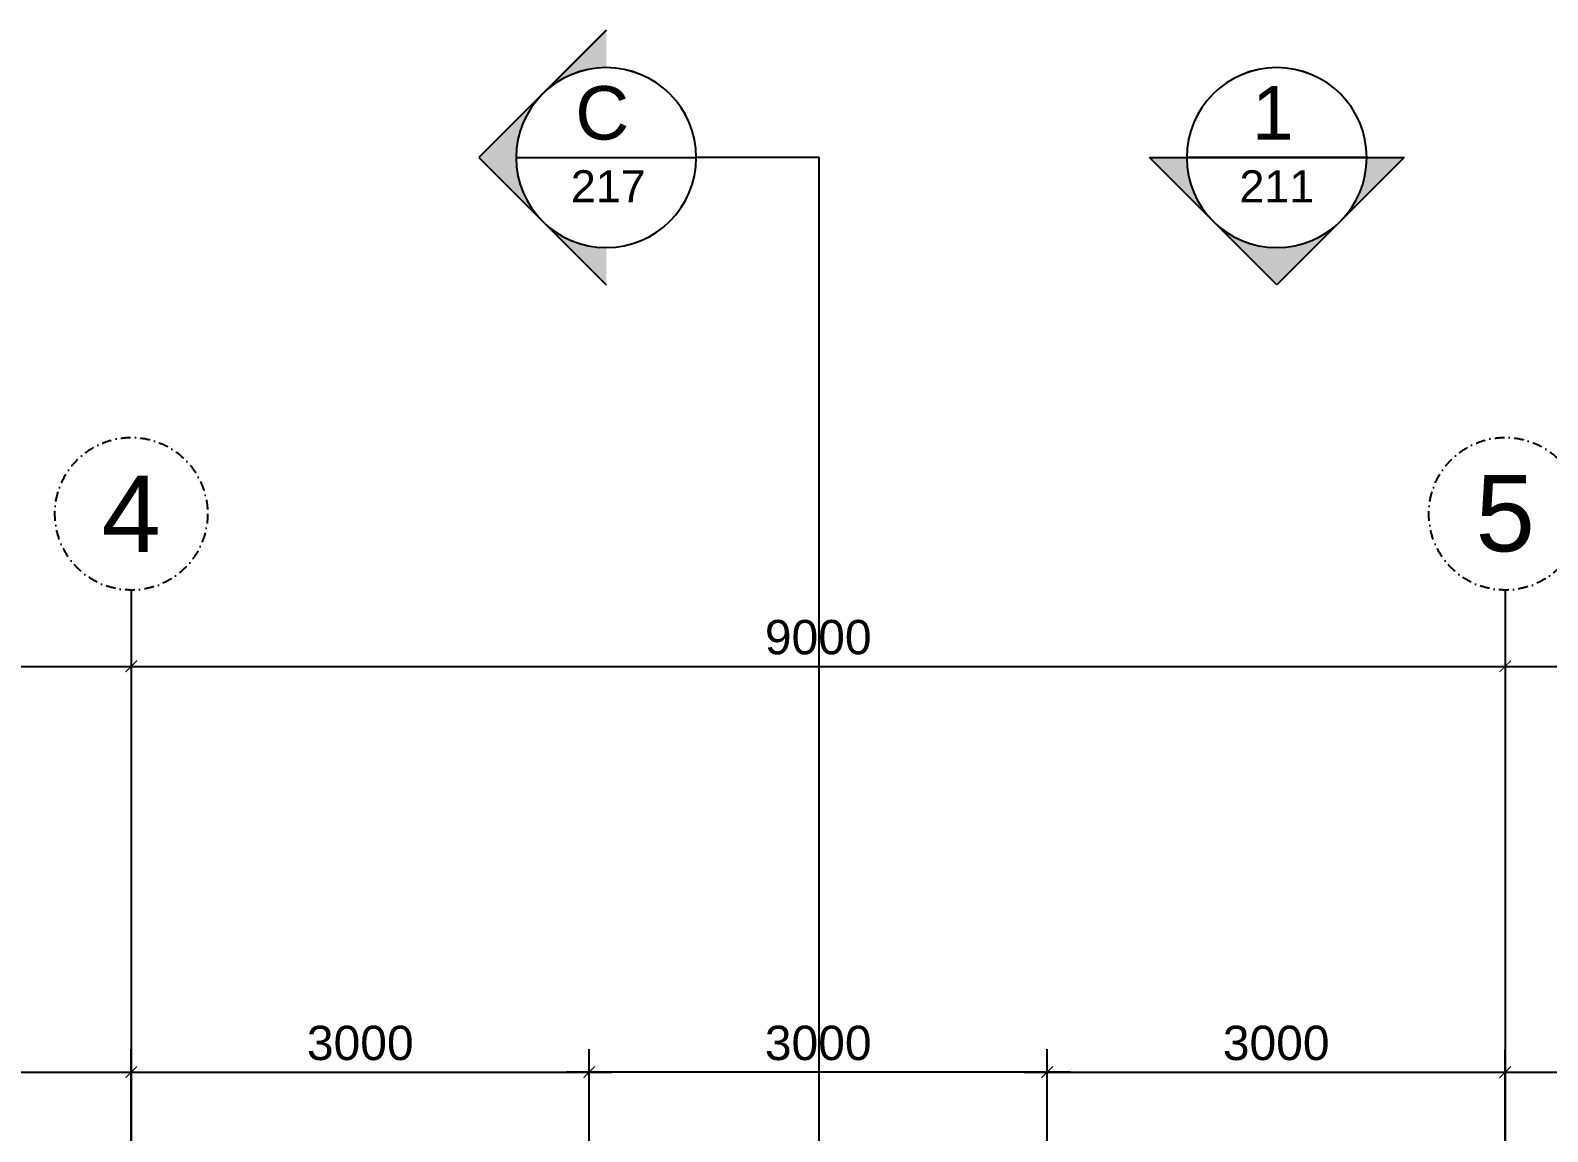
# Model space of a CAD drawing. Header units: millimetres. Extents: x 1500 to 71987, y 7230 to 49618.
# Drawn here: x 36339 to 46278, y 42400 to 49618 of the extents above; entities that cross this region are included whole.
import ezdxf

# ---------------------------------------------------------------- set-up
doc = ezdxf.new("R2010")
doc.units = ezdxf.units.MM
doc.header["$MEASUREMENT"] = 0
doc.linetypes.add('CENTERX2', pattern=[101.60000000000001, 63.5, -12.7, 12.7, -12.7])
doc.linetypes.add('DASHDOT', pattern=[25.4, 12.7, -6.35, 0, -6.35])
doc.layers.get('0').update_dxf_attribs({"color": 8})
doc.layers.get('Defpoints').update_dxf_attribs({"color": 8})
for name, color, linetype in [('DLN020__', 8, 'DASHDOT'), ('GBP Dim', 8, 'Continuous'), ('GBP_MARKS', 8, 'Continuous'), ('grid', 8, 'CENTERX2'), ('RCP_text', 8, 'Continuous'), ('TEXT Ref', 8, 'Continuous')]:
    doc.layers.add(name, color=color, linetype=linetype)
doc.styles.add('BH', font='arial.ttf')
doc.styles.add('SWIS721LT450', font='swissl.ttf')
doc.dimstyles.new('200 GBP', dxfattribs={"dimscale": 1.5, "dimtxt": 150, "dimasz": 50, "dimexe": 100, "dimexo": 50, "dimgap": 50, "dimtad": 1, "dimdec": 0, "dimzin": 0, "dimdsep": 46, "dimtxsty": 'BH', "dimblk": 'ARCHTICK', "dimcen": 0.09, "dimdle": 100, "dimclrd": 9, "dimclre": 9, "dimclrt": 1, "dimadec": 0, "dimazin": 0, "dimtfac": 1, "dimtdec": 0, "dimtix": 1, "dimtmove": 2, "dimatfit": 3, "dimldrblk": 'ARCHTICK', "dimfxl": 300, "dimfxlon": 1, "dimtolj": 1, "dimtzin": 0, "dimarcsym": 0})

# ---------------------------------------------------------------- blocks, each defined once
blk = doc.blocks.new('A$C65CE4B9A')
at = {"layer": 'DLN020__', "ltscale": 5}
for centre in [(-31999.99999872457, 11000.00000184932), (-22999.99999872455, 11000.00000133767)]:
    blk.add_circle(centre, 500, dxfattribs=at)
at = {"layer": 'grid', "ltscale": 200}
for p, q in [((-31999.99999973627, 10500.00000184932), (-32000.00000136859, -20449.99999957926)), ((-22999.99999973627, 10500.00000133767), (-23000.00000136859, -20449.99999957926))]:
    blk.add_line(p, q, dxfattribs=at)
at = {"layer": 'DLN020__', "ltscale": 5, "char_height": 500, "width": 746.1634643803918, "attachment_point": 5, "style": 'SWIS721LT450'}
for s, insert in [('4', (-31999.99999872457, 11000.00000184932)), ('5', (-22999.99999872455, 11000.00000133767))]:
    blk.add_mtext(s, dxfattribs=dict(at, insert=insert))
blk = doc.blocks.new('_ArchTick')
at = {"color": 0, "const_width": 0.1}
blk.add_lwpolyline([(0.5, 0.5), (-0.5, -0.5)], dxfattribs=at)
blk = doc.blocks.new('*D206')
at = {"layer": 'Defpoints', "color": 0, "transparency": 16777216}
for p in [(28000.00000287929, 45949.99999832956), (37000.00000287929, 45949.99999787821), (37000.00000287929, 45449.99999783433)]:
    blk.add_point(p, dxfattribs=at)
at = {"layer": 'GBP Dim', "color": 9, "lineweight": -2, "transparency": 16777216}
for p, q in [((28000.00000287929, 45874.99999832956), (28000.00000287929, 45299.99999783433)), ((37000.00000287929, 45874.99999787821), (37000.00000287929, 45299.99999783433)), ((27850.00000287929, 45449.99999783433), (37150.00000287929, 45449.99999783433))]:
    blk.add_line(p, q, dxfattribs=at)
at = {"layer": 'GBP Dim', "color": 9, "lineweight": -2, "transparency": 16777216, "xscale": 75, "yscale": 75, "zscale": 75, "rotation": 180}
blk.add_blockref('_ArchTick', (28000.00000287929, 45449.99999783433), dxfattribs=at)
at = {"layer": 'GBP Dim', "color": 9, "lineweight": -2, "transparency": 16777216, "xscale": 75, "yscale": 75, "zscale": 75}
blk.add_blockref('_ArchTick', (37000.00000287929, 45449.99999783433), dxfattribs=at)
at = {"layer": 'GBP Dim', "transparency": 16777216, "insert": (32500.00000287929, 45639.87892007171), "char_height": 225, "attachment_point": 5, "style": 'BH'}
blk.add_mtext('\\A1;9000', dxfattribs=at)
blk = doc.blocks.new('*D207')
at = {"layer": 'Defpoints', "color": 0, "transparency": 16777216}
for p in [(37000.00000287928, 45949.99999784806), (46000.00000287931, 45949.99999736657), (46000.00000287931, 45449.99999732955)]:
    blk.add_point(p, dxfattribs=at)
at = {"layer": 'GBP Dim', "color": 9, "lineweight": -2, "transparency": 16777216}
for p, q in [((37000.00000287928, 45874.99999784806), (37000.00000287928, 45299.99999732955)), ((46000.00000287931, 45874.99999736657), (46000.00000287931, 45299.99999732955)), ((36850.00000287928, 45449.99999732955), (46150.00000287931, 45449.99999732955))]:
    blk.add_line(p, q, dxfattribs=at)
at = {"layer": 'GBP Dim', "color": 9, "lineweight": -2, "transparency": 16777216, "xscale": 75, "yscale": 75, "zscale": 75, "rotation": 180}
blk.add_blockref('_ArchTick', (37000.00000287928, 45449.99999732955), dxfattribs=at)
at = {"layer": 'GBP Dim', "color": 9, "lineweight": -2, "transparency": 16777216, "xscale": 75, "yscale": 75, "zscale": 75}
blk.add_blockref('_ArchTick', (46000.00000287931, 45449.99999732955), dxfattribs=at)
at = {"layer": 'GBP Dim', "transparency": 16777216, "insert": (41500.00000287929, 45639.87891956693), "char_height": 225, "attachment_point": 5, "style": 'BH'}
blk.add_mtext('\\A1;9000', dxfattribs=at)
blk = doc.blocks.new('*D208')
at = {"layer": 'Defpoints', "color": 0, "transparency": 16777216}
for p in [(46000.00000287929, 45949.99999733642), (55000.00000287929, 45949.99999534048), (55000.00000287929, 45449.99999682477)]:
    blk.add_point(p, dxfattribs=at)
at = {"layer": 'GBP Dim', "color": 9, "lineweight": -2, "transparency": 16777216}
for p, q in [((46000.00000287929, 45874.99999733642), (46000.00000287929, 45299.99999682477)), ((55000.00000287929, 45874.99999534048), (55000.00000287929, 45299.99999682477)), ((45850.00000287929, 45449.99999682477), (55150.00000287929, 45449.99999682477))]:
    blk.add_line(p, q, dxfattribs=at)
at = {"layer": 'GBP Dim', "color": 9, "lineweight": -2, "transparency": 16777216, "xscale": 75, "yscale": 75, "zscale": 75, "rotation": 180}
blk.add_blockref('_ArchTick', (46000.00000287929, 45449.99999682477), dxfattribs=at)
at = {"layer": 'GBP Dim', "color": 9, "lineweight": -2, "transparency": 16777216, "xscale": 75, "yscale": 75, "zscale": 75}
blk.add_blockref('_ArchTick', (55000.00000287929, 45449.99999682477), dxfattribs=at)
at = {"layer": 'GBP Dim', "transparency": 16777216, "insert": (50500.00000287929, 45639.87891906215), "char_height": 225, "attachment_point": 5, "style": 'BH'}
blk.add_mtext('\\A1;9000', dxfattribs=at)
blk = doc.blocks.new('*D187')
at = {"layer": 'Defpoints', "color": 0, "transparency": 16777216}
for p in [(37000.00000148993, 42790.50000000012), (37000.00000148993, 38519.42741744721), (34000.00014680773, 38299.30511204549)]:
    blk.add_point(p, dxfattribs=at)
at = {"layer": 'GBP Dim', "color": 9, "lineweight": -2, "transparency": 16777216}
for p, q in [((34000.00014680773, 42340.50000000012), (34000.00014680773, 42940.50000000012)), ((37000.00000148993, 42340.50000000012), (37000.00000148993, 42940.50000000012)), ((33850.00014680773, 42790.50000000012), (37150.00000148993, 42790.50000000012))]:
    blk.add_line(p, q, dxfattribs=at)
at = {"layer": 'GBP Dim', "color": 9, "lineweight": -2, "transparency": 16777216, "xscale": 75, "yscale": 75, "zscale": 75, "rotation": 180}
blk.add_blockref('_ArchTick', (34000.00014680773, 42790.50000000012), dxfattribs=at)
at = {"layer": 'GBP Dim', "color": 9, "lineweight": -2, "transparency": 16777216, "xscale": 75, "yscale": 75, "zscale": 75}
blk.add_blockref('_ArchTick', (37000.00000148993, 42790.50000000012), dxfattribs=at)
at = {"layer": 'GBP Dim', "transparency": 16777216, "insert": (35500.00007414883, 42980.45566166451), "char_height": 225, "attachment_point": 5, "style": 'BH'}
blk.add_mtext('\\A1;3000', dxfattribs=at)
blk = doc.blocks.new('*D188')
at = {"layer": 'Defpoints', "color": 0, "transparency": 16777216}
for p in [(46000.0000017992, 42790.50000000012), (46000.0000017992, 39179.42741665442), (43000.0000017876, 38959.42741692543)]:
    blk.add_point(p, dxfattribs=at)
at = {"layer": 'GBP Dim', "color": 9, "lineweight": -2, "transparency": 16777216}
for p, q in [((43000.0000017876, 42340.50000000012), (43000.0000017876, 42940.50000000012)), ((46000.0000017992, 42340.50000000012), (46000.0000017992, 42940.50000000012)), ((42850.0000017876, 42790.50000000012), (46150.0000017992, 42790.50000000012))]:
    blk.add_line(p, q, dxfattribs=at)
at = {"layer": 'GBP Dim', "color": 9, "lineweight": -2, "transparency": 16777216, "xscale": 75, "yscale": 75, "zscale": 75, "rotation": 180}
blk.add_blockref('_ArchTick', (43000.0000017876, 42790.50000000012), dxfattribs=at)
at = {"layer": 'GBP Dim', "color": 9, "lineweight": -2, "transparency": 16777216, "xscale": 75, "yscale": 75, "zscale": 75}
blk.add_blockref('_ArchTick', (46000.0000017992, 42790.50000000012), dxfattribs=at)
at = {"layer": 'GBP Dim', "transparency": 16777216, "insert": (44500.0000017934, 42980.45566166451), "char_height": 225, "attachment_point": 5, "style": 'BH'}
blk.add_mtext('\\A1;3000', dxfattribs=at)
blk = doc.blocks.new('*D189')
at = {"layer": 'Defpoints', "color": 0, "transparency": 16777216}
for p in [(49000.00000143645, 42790.50000000012), (46000.0000017992, 39179.42741665442), (49000.00000143645, 38898.08384968468)]:
    blk.add_point(p, dxfattribs=at)
at = {"layer": 'GBP Dim', "color": 9, "lineweight": -2, "transparency": 16777216}
for p, q in [((46000.0000017992, 42340.50000000012), (46000.0000017992, 42940.50000000012)), ((49000.00000143645, 42340.50000000012), (49000.00000143645, 42940.50000000012)), ((45850.0000017992, 42790.50000000012), (49150.00000143645, 42790.50000000012))]:
    blk.add_line(p, q, dxfattribs=at)
at = {"layer": 'GBP Dim', "color": 9, "lineweight": -2, "transparency": 16777216, "xscale": 75, "yscale": 75, "zscale": 75, "rotation": 180}
blk.add_blockref('_ArchTick', (46000.0000017992, 42790.50000000012), dxfattribs=at)
at = {"layer": 'GBP Dim', "color": 9, "lineweight": -2, "transparency": 16777216, "xscale": 75, "yscale": 75, "zscale": 75}
blk.add_blockref('_ArchTick', (49000.00000143645, 42790.50000000012), dxfattribs=at)
at = {"layer": 'GBP Dim', "transparency": 16777216, "insert": (47500.00000161782, 42980.45566166451), "char_height": 225, "attachment_point": 5, "style": 'BH'}
blk.add_mtext('\\A1;3000', dxfattribs=at)
blk = doc.blocks.new('*D241')
at = {"layer": 'Defpoints', "color": 0, "transparency": 16777216}
for p in [(40000.000001776, 42790.50000000012), (40000.000001776, 39179.42741665442), (43000.0000017876, 38959.42741692543)]:
    blk.add_point(p, dxfattribs=at)
at = {"layer": 'GBP Dim', "color": 9, "lineweight": -2, "transparency": 16777216}
for p, q in [((40000.000001776, 42340.50000000012), (40000.000001776, 42940.50000000012)), ((43000.0000017876, 42340.50000000012), (43000.0000017876, 42940.50000000012)), ((43150.0000017876, 42790.50000000012), (39850.000001776, 42790.50000000012))]:
    blk.add_line(p, q, dxfattribs=at)
at = {"layer": 'GBP Dim', "color": 9, "lineweight": -2, "transparency": 16777216, "xscale": 75, "yscale": 75, "zscale": 75, "rotation": 180}
blk.add_blockref('_ArchTick', (40000.000001776, 42790.50000000012), dxfattribs=at)
at = {"layer": 'GBP Dim', "color": 9, "lineweight": -2, "transparency": 16777216, "xscale": 75, "yscale": 75, "zscale": 75}
blk.add_blockref('_ArchTick', (43000.0000017876, 42790.50000000012), dxfattribs=at)
at = {"layer": 'GBP Dim', "transparency": 16777216, "insert": (41500.0000017818, 42980.45566166451), "char_height": 225, "attachment_point": 5, "style": 'BH'}
blk.add_mtext('\\A1;3000', dxfattribs=at)
blk = doc.blocks.new('*D242')
at = {"layer": 'Defpoints', "color": 0, "transparency": 16777216}
for p in [(40000.000001776, 42790.50000000012), (40000.000001776, 39179.42741665442), (37000.00000176441, 38959.42741692543)]:
    blk.add_point(p, dxfattribs=at)
at = {"layer": 'GBP Dim', "color": 9, "lineweight": -2, "transparency": 16777216}
for p, q in [((37000.00000176441, 42340.50000000012), (37000.00000176441, 42940.50000000012)), ((40000.000001776, 42340.50000000012), (40000.000001776, 42940.50000000012)), ((36850.00000176441, 42790.50000000012), (40150.000001776, 42790.50000000012))]:
    blk.add_line(p, q, dxfattribs=at)
at = {"layer": 'GBP Dim', "color": 9, "lineweight": -2, "transparency": 16777216, "xscale": 75, "yscale": 75, "zscale": 75, "rotation": 180}
blk.add_blockref('_ArchTick', (37000.00000176441, 42790.50000000012), dxfattribs=at)
at = {"layer": 'GBP Dim', "color": 9, "lineweight": -2, "transparency": 16777216, "xscale": 75, "yscale": 75, "zscale": 75}
blk.add_blockref('_ArchTick', (40000.000001776, 42790.50000000012), dxfattribs=at)
at = {"layer": 'GBP Dim', "transparency": 16777216, "insert": (38500.0000017702, 42980.45566166451), "char_height": 225, "attachment_point": 5, "style": 'BH'}
blk.add_mtext('\\A1;3000', dxfattribs=at)

msp = doc.modelspace()

# ---------------------------------------------------------------- hatches: boundary and pattern name
at = {"layer": 'GBP_MARKS'}
h = msp.add_hatch(color=256, dxfattribs=at)
edge = h.paths.add_edge_path()
edge.add_arc((40110.92671615152, 48784.09633492085), 589.8635636727558, 450, 495.00000000001603, ccw=False)
edge.add_line((40110.92671615152, 49373.95989859372), (40110.92671615152, 49618.2893866162))
edge.add_line((40110.92671615152, 49618.2893866162), (39693.8301903036, 49201.19286076853))
edge = h.paths.add_edge_path()
edge.add_arc((40110.92671615152, 48784.09633492085), 589.8635636727558, 225.000000000008, 270, ccw=False)
edge.add_line((39693.83019030407, 48366.99980907305), (40110.92671615152, 47949.90328322537))
edge.add_line((40110.92671615152, 47949.90328322537), (40110.92671615152, 48194.23277124809))
edge = h.paths.add_edge_path()
edge.add_arc((40110.92671615152, 48784.09633492085), 589.8635636727558, 135.000000000016, 225.000000000008, ccw=False)
edge.add_line((39693.8301903036, 49201.19286076853), (39276.73366445616, 48784.09633492085))
edge.add_line((39276.73366445616, 48784.09633492085), (39693.83019030407, 48366.9998090734))
h = msp.add_hatch(color=256, dxfattribs=at)
edge = h.paths.add_edge_path(flags=16)
edge.add_line((45093.36751304257, 48784.09633492085), (43913.64038569729, 48784.09633492061))
edge.add_arc((44503.5039493704, 48784.09633492085), 589.8635636727558, 180, 360)
h.paths.add_polyline_path([(43669.31089767504, 48784.09633492085), (45337.69700106575, 48784.09633492085), (44503.5039493704, 47949.90328322514)])
at = {"layer": 'RCP_text'}
h = msp.add_hatch(color=256, dxfattribs=at)
edge = h.paths.add_edge_path()
edge.add_arc((40110.92671607973, 48784.19304906216), 589.8635636727558, 450, 495.00000000001603, ccw=False)
edge.add_line((40110.92671607973, 49374.05661273503), (40110.92671607973, 49618.38610075752))
edge.add_line((40110.92671607973, 49618.38610075752), (39693.83019023182, 49201.28957490984))
edge = h.paths.add_edge_path()
edge.add_arc((40110.92671607973, 48784.19304906216), 589.8635636727558, 225.000000000008, 270, ccw=False)
edge.add_line((39693.83019023229, 48367.09652321436), (40110.92671607973, 47949.99999736669))
edge.add_line((40110.92671607973, 47949.99999736669), (40110.92671607973, 48194.3294853894))
edge = h.paths.add_edge_path()
edge.add_arc((40110.92671607973, 48784.19304906216), 589.8635636727558, 135.000000000016, 225.000000000008, ccw=False)
edge.add_line((39693.83019023182, 49201.28957490984), (39276.73366438437, 48784.19304906216))
edge.add_line((39276.73366438437, 48784.19304906216), (39693.83019023229, 48367.09652321471))
h = msp.add_hatch(color=256, dxfattribs=at)
edge = h.paths.add_edge_path()
edge.add_arc((40110.92671615151, 48784.09633492085), 589.8635636727558, 450, 495.00000000001603, ccw=False)
edge.add_line((40110.92671615151, 49373.95989859372), (40110.92671615151, 49618.2893866162))
edge.add_line((40110.92671615151, 49618.2893866162), (39693.8301903036, 49201.19286076853))
edge = h.paths.add_edge_path()
edge.add_arc((40110.92671615151, 48784.09633492085), 589.8635636727558, 225.000000000008, 270, ccw=False)
edge.add_line((39693.83019030406, 48366.99980907305), (40110.92671615151, 47949.90328322537))
edge.add_line((40110.92671615151, 47949.90328322537), (40110.92671615151, 48194.23277124809))
edge = h.paths.add_edge_path()
edge.add_arc((40110.92671615151, 48784.09633492085), 589.8635636727558, 135.000000000016, 225.000000000008, ccw=False)
edge.add_line((39693.8301903036, 49201.19286076853), (39276.73366445615, 48784.09633492085))
edge.add_line((39276.73366445615, 48784.09633492085), (39693.83019030406, 48366.9998090734))
h = msp.add_hatch(color=256, dxfattribs=at)
edge = h.paths.add_edge_path(flags=16)
edge.add_line((45093.36751297084, 48784.19304906216), (43913.64038562556, 48784.19304906193))
edge.add_arc((44503.50394929867, 48784.19304906216), 589.8635636727558, 180, 360)
h.paths.add_polyline_path([(43669.31089760331, 48784.19304906216), (45337.69700099403, 48784.19304906216), (44503.50394929867, 47949.99999736645)])
h = msp.add_hatch(color=256, dxfattribs=at)
edge = h.paths.add_edge_path(flags=16)
edge.add_line((45093.36751304256, 48784.09633492085), (43913.64038569728, 48784.09633492061))
edge.add_arc((44503.50394937039, 48784.09633492085), 589.8635636727558, 180, 360)
h.paths.add_polyline_path([(43669.31089767503, 48784.09633492085), (45337.69700106575, 48784.09633492085), (44503.50394937039, 47949.90328322514)])

# ---------------------------------------------------------------- linework, layer by layer
at = {"layer": 'GBP_MARKS'}
for p, q in [((40110.92671615152, 49618.2893866162, 0.0001196746218716909), (39276.73366445616, 48784.09633492085, 0.0001196746218716909)), ((39276.73366445616, 48784.09633492085, 0.0001196746218716909), (40110.92671615152, 47949.90328322537, 0.0001196746218716909)), ((39521.06315247888, 48784.09633492085, 0.0001196746218716909), (40700.79027982427, 48784.09633492085, 0.0001196746218716909)), ((44503.5039493704, 47949.90328322514), (43669.31089767504, 48784.09633492085)), ((43669.31089767504, 48784.09633492085), (45337.69700106575, 48784.09633492085)), ((45093.36751304257, 48784.09633492085), (43913.64038569729, 48784.09633492061)), ((45337.69700106575, 48784.09633492085), (44503.5039493704, 47949.90328322514))]:
    msp.add_line(p, q, dxfattribs=at)
at = {"layer": 'GBP_MARKS', "ltscale": 50}
msp.add_line((41505.06315247888, 40400.48376748338, 0.0001196746218716909), (41505.06315247888, 48784.09633492085, 0.0001196746218716909), dxfattribs=at)
at = {"layer": 'GBP_MARKS', "ltscale": 50, "elevation": 0.0001196746218716909}
msp.add_lwpolyline([(41505.06315247888, 48784.09633492085), (40700.79027982427, 48784.09633492085)], dxfattribs=at)
at = {"layer": 'GBP_MARKS'}
for centre, start, end in [((40110.92671615152, 48784.09633492085, 0.0001196746218716909), 90, 270), ((40110.92671615152, 48784.09633492085, 0.0001196746218716909), 270, 90), ((44503.5039493704, 48784.09633492085), 0, 180), ((44503.5039493704, 48784.09633492085), 180, 0)]:
    msp.add_arc(centre, 589.8635636727558, start, end, dxfattribs=at)
at = {"layer": 'RCP_text'}
for p, q in [((40110.92671607973, 49618.38610075752, 0.0001196746218716909), (39276.73366438437, 48784.19304906216, 0.0001196746218716909)), ((40110.92671615151, 49618.2893866162, 0.0001196746218716909), (39276.73366445615, 48784.09633492085, 0.0001196746218716909)), ((39276.73366438437, 48784.19304906216, 0.0001196746218716909), (40110.92671607973, 47949.99999736669, 0.0001196746218716909)), ((39276.73366445615, 48784.09633492085, 0.0001196746218716909), (40110.92671615151, 47949.90328322537, 0.0001196746218716909)), ((39521.06315240709, 48784.19304906216, 0.0001196746218716909), (40700.79027975249, 48784.19304906216, 0.0001196746218716909)), ((39521.06315247887, 48784.09633492085, 0.0001196746218716909), (40700.79027982426, 48784.09633492085, 0.0001196746218716909)), ((44503.50394929867, 47949.99999736645), (43669.31089760331, 48784.19304906216)), ((43669.31089760331, 48784.19304906216), (45337.69700099403, 48784.19304906216)), ((44503.50394937039, 47949.90328322514), (43669.31089767503, 48784.09633492085)), ((43669.31089767503, 48784.09633492085), (45337.69700106575, 48784.09633492085)), ((45093.36751297084, 48784.19304906216), (43913.64038562556, 48784.19304906193)), ((45093.36751304256, 48784.09633492085), (43913.64038569728, 48784.09633492061)), ((45337.69700099403, 48784.19304906216), (44503.50394929867, 47949.99999736645)), ((45337.69700106575, 48784.09633492085), (44503.50394937039, 47949.90328322514))]:
    msp.add_line(p, q, dxfattribs=at)
for centre, start, end in [((40110.92671607973, 48784.19304906216, 0.0001196746218716909), 90, 270), ((40110.92671615151, 48784.09633492085, 0.0001196746218716909), 90, 270), ((40110.92671607973, 48784.19304906216, 0.0001196746218716909), 270, 90), ((40110.92671615151, 48784.09633492085, 0.0001196746218716909), 270, 90), ((44503.50394929867, 48784.19304906216), 0, 180), ((44503.50394937039, 48784.09633492085), 0, 180), ((44503.50394929867, 48784.19304906216), 180, 0), ((44503.50394937039, 48784.09633492085), 180, 0)]:
    msp.add_arc(centre, 589.8635636727558, start, end, dxfattribs=at)

# ---------------------------------------------------------------- block references
at = {"layer": 'TEXT Ref'}
msp.add_blockref('A$C65CE4B9A', (69000.00000163246, 35449.99999602884), dxfattribs=at)

# ---------------------------------------------------------------- texts
at = {"layer": 'GBP_MARKS', "width": 888.0040119551122, "attachment_point": 2, "style": 'BH'}
for s, insert, char_height in [('C', (40085.00617204692, 49252.56704065285), 350), ('1', (44477.58340526528, 49252.56704065285), 350), ('\\P{\\H0.84x;217}', (40124.4917985997, 49118.0007172582), 250), ('\\P{\\H0.84x;211}', (44504.25590920214, 49117.90197758877), 250)]:
    msp.add_mtext(s, dxfattribs=dict(at, insert=insert, char_height=char_height))

# ---------------------------------------------------------------- dimensions: what is measured, and where the dimension line sits
at = {"layer": 'GBP Dim'}
for base, p1, p2, picture, middle in [((37000.00000287929, 45449.99999783433), (28000.00000287929, 45949.99999832956), (37000.00000287929, 45949.99999787821), '*D206', (32500.00000287929, 45639.87892007171)), ((46000.00000287931, 45449.99999732955), (37000.00000287928, 45949.99999784806), (46000.00000287931, 45949.99999736657), '*D207', (41500.00000287929, 45639.87891956693)), ((55000.00000287929, 45449.99999682477), (46000.00000287929, 45949.99999733642), (55000.00000287929, 45949.99999534048), '*D208', (50500.00000287929, 45639.87891906215)), ((37000.00000148993, 42790.50000000012), (34000.00014680773, 38299.30511204549), (37000.00000148993, 38519.42741744721), '*D187', (35500.00007414883, 42980.45566166451)), ((46000.0000017992, 42790.50000000012), (43000.0000017876, 38959.42741692543), (46000.0000017992, 39179.42741665442), '*D188', (44500.0000017934, 42980.45566166451)), ((49000.00000143645, 42790.50000000012), (46000.0000017992, 39179.42741665442), (49000.00000143645, 38898.08384968468), '*D189', (47500.00000161782, 42980.45566166451))]:
    dim = msp.add_linear_dim(base=base, p1=p1, p2=p2, dimstyle='200 GBP', override={"dimclrt": 256, "dimfxl": 300, "dimfxlon": 1}, dxfattribs=at)
    dim.commit()
    dim.dimension.update_dxf_attribs({"geometry": picture, "text_midpoint": middle})
for p1, angle, picture, middle in [((37000.00000176441, 38959.42741692543), 7.016709298534877e-15, '*D242', (38500.0000017702, 42980.45566166451)), ((43000.0000017876, 38959.42741692543), 180, '*D241', (41500.0000017818, 42980.45566166451))]:
    dim = msp.add_linear_dim(base=(40000.000001776, 42790.50000000012), p1=p1, p2=(40000.000001776, 39179.42741665442), angle=angle, dimstyle='200 GBP', override={"dimclrt": 256, "dimfxl": 300, "dimfxlon": 1}, dxfattribs=at)
    dim.commit()
    dim.dimension.update_dxf_attribs({"geometry": picture, "text_midpoint": middle})

doc.saveas('drawing.dxf')
